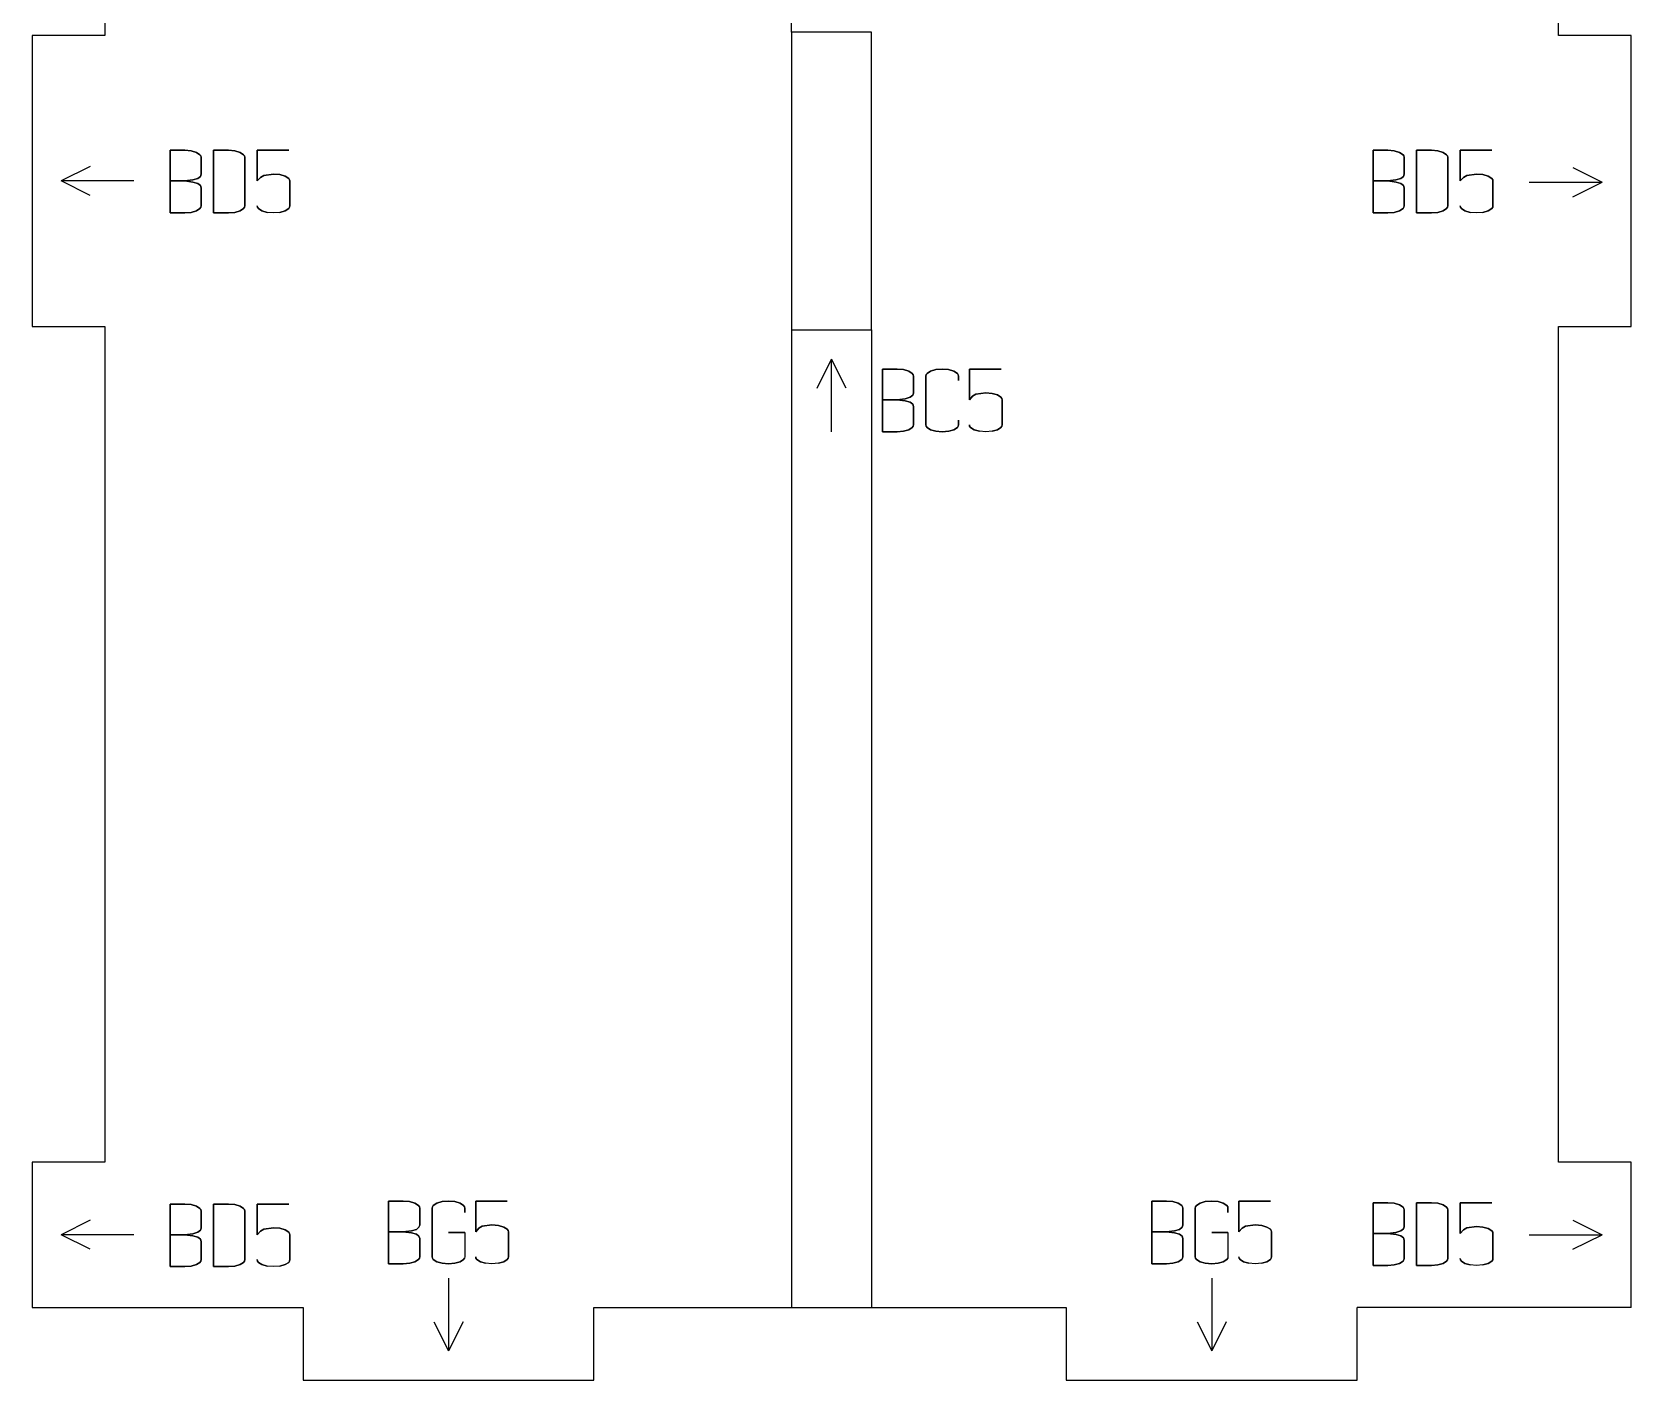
# Model space of a CAD drawing. Header units: millimetres. Extents: x -666 to -556, y -237 to -72.
# Drawn here: x -666.5 to -556.5, y -237.3 to -144.5 of the extents above; entities that cross this region are included whole.
import ezdxf

# ---------------------------------------------------------------- set-up
doc = ezdxf.new("R2010")
doc.units = ezdxf.units.MM
doc.layers.add('coding', color=2, linetype='Continuous')

msp = doc.modelspace()

# ---------------------------------------------------------------- linework, layer by layer
for p, q in [((-661.45, -87.3), (-661.45, -144.8)), ((-561.45, -144.8), (-561.45, -87.3)), ((-666.45, -144.8), (-666.45, -164.8)), ((-661.45, -144.8), (-666.45, -144.8)), ((-608.7, -144.55), (-614.2, -144.55)), ((-614.2, -144.55), (-614.2, -165.05)), ((-608.7, -165.05), (-608.7, -144.55)), ((-556.45, -144.8), (-561.45, -144.8)), ((-556.45, -164.8), (-556.45, -144.8)), ((-666.45, -164.8), (-661.45, -164.8)), ((-661.45, -164.8), (-661.45, -222.3)), ((-561.45, -222.3), (-561.45, -164.8)), ((-561.45, -164.8), (-556.45, -164.8)), ((-614.2, -165.05), (-608.7, -165.05)), ((-661.45, -222.3), (-666.45, -222.3)), ((-666.45, -222.3), (-666.45, -232.3)), ((-556.45, -222.3), (-561.45, -222.3)), ((-556.45, -232.3), (-556.45, -222.3)), ((-666.45, -232.3), (-647.8, -232.3)), ((-647.8, -232.3), (-647.8, -237.3)), ((-627.8, -237.3), (-627.8, -232.3)), ((-627.8, -232.3), (-595.3, -232.3)), ((-595.3, -232.3), (-595.3, -237.3)), ((-575.3, -237.3), (-575.3, -232.3)), ((-556.45, -232.3), (-575.3, -232.3)), ((-647.8, -237.3), (-627.8, -237.3)), ((-595.3, -237.3), (-575.3, -237.3))]:
    msp.add_line(p, q)
at = {"layer": 'coding'}
for p, q in [((-614.2, -144.55), (-614.2, -77.3)), ((-656.95, -152.69), (-656.95, -156.99)), ((-655.94, -152.69), (-656.95, -152.69)), ((-656.95, -154.8), (-656.95, -152.69)), ((-656.95, -152.69), (-655.94, -152.69)), ((-655.51, -152.72), (-655.94, -152.69)), ((-655.94, -152.69), (-655.51, -152.72)), ((-655.14, -152.83), (-655.51, -152.72)), ((-655.51, -152.72), (-655.14, -152.83)), ((-654.9, -152.99), (-655.14, -152.83)), ((-655.14, -152.83), (-654.9, -152.99)), ((-653.96, -156.99), (-653.96, -152.69)), ((-653.96, -152.69), (-652.94, -152.69)), ((-653.96, -152.69), (-653.96, -156.99)), ((-652.94, -152.69), (-653.96, -152.69)), ((-652.94, -152.69), (-652.51, -152.72)), ((-652.51, -152.72), (-652.94, -152.69)), ((-652.51, -152.72), (-652.14, -152.83)), ((-652.14, -152.83), (-652.51, -152.72)), ((-652.14, -152.83), (-651.9, -152.99)), ((-651.9, -152.99), (-652.14, -152.83)), ((-650.96, -154.8), (-650.96, -152.69)), ((-650.96, -152.69), (-648.79, -152.69)), ((-648.79, -152.69), (-650.96, -152.69)), ((-650.96, -152.69), (-650.96, -154.8)), ((-574.2, -152.69), (-574.2, -156.99)), ((-573.18, -152.69), (-574.2, -152.69)), ((-574.2, -154.8), (-574.2, -152.69)), ((-574.2, -152.69), (-573.18, -152.69)), ((-572.75, -152.72), (-573.18, -152.69)), ((-573.18, -152.69), (-572.75, -152.72)), ((-572.39, -152.83), (-572.75, -152.72)), ((-572.75, -152.72), (-572.39, -152.83)), ((-572.14, -152.99), (-572.39, -152.83)), ((-572.39, -152.83), (-572.14, -152.99)), ((-571.2, -156.99), (-571.2, -152.69)), ((-571.2, -152.69), (-570.18, -152.69)), ((-571.2, -152.69), (-571.2, -156.99)), ((-570.18, -152.69), (-571.2, -152.69)), ((-570.18, -152.69), (-569.75, -152.72)), ((-569.75, -152.72), (-570.18, -152.69)), ((-569.75, -152.72), (-569.38, -152.83)), ((-569.38, -152.83), (-569.75, -152.72)), ((-569.38, -152.83), (-569.14, -152.99)), ((-569.14, -152.99), (-569.38, -152.83)), ((-568.2, -154.8), (-568.2, -152.69)), ((-568.2, -152.69), (-566.03, -152.69)), ((-566.03, -152.69), (-568.2, -152.69)), ((-568.2, -152.69), (-568.2, -154.8)), ((-662.45, -153.8), (-664.45, -154.8)), ((-654.83, -153.07), (-654.9, -152.99)), ((-654.9, -152.99), (-654.83, -153.07)), ((-654.81, -153.17), (-654.83, -153.07)), ((-654.83, -153.07), (-654.81, -153.17)), ((-654.81, -154.34), (-654.81, -153.17)), ((-654.81, -153.17), (-654.81, -154.34)), ((-651.9, -152.99), (-651.84, -153.07)), ((-651.84, -153.07), (-651.9, -152.99)), ((-651.84, -153.07), (-651.82, -153.17)), ((-651.82, -153.17), (-651.84, -153.07)), ((-651.82, -153.17), (-651.82, -156.51)), ((-651.82, -156.51), (-651.82, -153.17)), ((-572.08, -153.07), (-572.14, -152.99)), ((-572.14, -152.99), (-572.08, -153.07)), ((-572.05, -153.17), (-572.08, -153.07)), ((-572.08, -153.07), (-572.05, -153.17)), ((-572.05, -154.34), (-572.05, -153.17)), ((-572.05, -153.17), (-572.05, -154.34)), ((-569.14, -152.99), (-569.08, -153.07)), ((-569.08, -153.07), (-569.14, -152.99)), ((-569.08, -153.07), (-569.06, -153.17)), ((-569.06, -153.17), (-569.08, -153.07)), ((-569.06, -153.17), (-569.06, -156.51)), ((-569.06, -156.51), (-569.06, -153.17)), ((-560.45, -153.88), (-558.45, -154.88)), ((-659.45, -154.8), (-664.45, -154.8)), ((-662.45, -155.8), (-664.45, -154.8)), ((-656.95, -156.99), (-656.95, -154.8)), ((-656.95, -154.8), (-655.94, -154.8)), ((-655.94, -154.8), (-656.95, -154.8)), ((-655.94, -154.8), (-655.39, -154.73)), ((-655.39, -154.73), (-655.94, -154.8)), ((-655.94, -154.8), (-655.38, -154.87)), ((-655.38, -154.87), (-655.94, -154.8)), ((-655.39, -154.73), (-655.04, -154.63)), ((-655.04, -154.63), (-655.39, -154.73)), ((-655.38, -154.87), (-655.04, -154.97)), ((-655.04, -154.97), (-655.38, -154.87)), ((-655.04, -154.63), (-654.87, -154.49)), ((-654.87, -154.49), (-655.04, -154.63)), ((-655.04, -154.97), (-654.87, -155.11)), ((-654.87, -155.11), (-655.04, -154.97)), ((-654.87, -154.49), (-654.81, -154.34)), ((-654.81, -154.34), (-654.87, -154.49)), ((-650.74, -154.55), (-650.96, -154.8)), ((-650.96, -154.8), (-650.74, -154.55)), ((-650.51, -154.42), (-650.74, -154.55)), ((-650.74, -154.55), (-650.51, -154.42)), ((-649.84, -154.32), (-650.51, -154.42)), ((-650.51, -154.42), (-649.84, -154.32)), ((-649.4, -154.36), (-649.84, -154.32)), ((-649.84, -154.32), (-649.4, -154.36)), ((-649.03, -154.46), (-649.4, -154.36)), ((-649.4, -154.36), (-649.03, -154.46)), ((-648.79, -154.62), (-649.03, -154.46)), ((-649.03, -154.46), (-648.79, -154.62)), ((-648.73, -154.71), (-648.79, -154.62)), ((-648.79, -154.62), (-648.73, -154.71)), ((-648.71, -154.8), (-648.73, -154.71)), ((-648.73, -154.71), (-648.71, -154.8)), ((-648.71, -156.51), (-648.71, -154.8)), ((-648.71, -154.8), (-648.71, -156.51)), ((-574.2, -156.99), (-574.2, -154.8)), ((-574.2, -154.8), (-573.18, -154.8)), ((-573.18, -154.8), (-574.2, -154.8)), ((-573.18, -154.8), (-572.63, -154.73)), ((-572.63, -154.73), (-573.18, -154.8)), ((-573.18, -154.8), (-572.62, -154.87)), ((-572.62, -154.87), (-573.18, -154.8)), ((-572.63, -154.73), (-572.29, -154.63)), ((-572.29, -154.63), (-572.63, -154.73)), ((-572.62, -154.87), (-572.29, -154.97)), ((-572.29, -154.97), (-572.62, -154.87)), ((-572.29, -154.63), (-572.11, -154.49)), ((-572.11, -154.49), (-572.29, -154.63)), ((-572.29, -154.97), (-572.11, -155.11)), ((-572.11, -155.11), (-572.29, -154.97)), ((-572.11, -154.49), (-572.05, -154.34)), ((-572.05, -154.34), (-572.11, -154.49)), ((-567.98, -154.55), (-568.2, -154.8)), ((-568.2, -154.8), (-567.98, -154.55)), ((-567.75, -154.42), (-567.98, -154.55)), ((-567.98, -154.55), (-567.75, -154.42)), ((-567.08, -154.32), (-567.75, -154.42)), ((-567.75, -154.42), (-567.08, -154.32)), ((-566.64, -154.36), (-567.08, -154.32)), ((-567.08, -154.32), (-566.64, -154.36)), ((-566.28, -154.46), (-566.64, -154.36)), ((-566.64, -154.36), (-566.28, -154.46)), ((-566.03, -154.62), (-566.28, -154.46)), ((-566.28, -154.46), (-566.03, -154.62)), ((-565.97, -154.71), (-566.03, -154.62)), ((-566.03, -154.62), (-565.97, -154.71)), ((-565.95, -154.8), (-565.97, -154.71)), ((-565.97, -154.71), (-565.95, -154.8)), ((-565.95, -156.51), (-565.95, -154.8)), ((-565.95, -154.8), (-565.95, -156.51)), ((-563.45, -154.88), (-558.45, -154.88)), ((-560.45, -155.88), (-558.45, -154.88)), ((-654.87, -155.11), (-654.81, -155.26)), ((-654.81, -155.26), (-654.87, -155.11)), ((-654.81, -155.26), (-654.81, -156.51)), ((-654.81, -156.51), (-654.81, -155.26)), ((-572.11, -155.11), (-572.05, -155.26)), ((-572.05, -155.26), (-572.11, -155.11)), ((-572.05, -155.26), (-572.05, -156.51)), ((-572.05, -156.51), (-572.05, -155.26)), ((-655.94, -156.99), (-656.95, -156.99)), ((-656.95, -156.99), (-655.94, -156.99)), ((-655.5, -156.96), (-655.94, -156.99)), ((-655.94, -156.99), (-655.5, -156.96)), ((-655.14, -156.86), (-655.5, -156.96)), ((-655.5, -156.96), (-655.14, -156.86)), ((-654.9, -156.7), (-655.14, -156.86)), ((-655.14, -156.86), (-654.9, -156.7)), ((-654.83, -156.61), (-654.9, -156.7)), ((-654.9, -156.7), (-654.83, -156.61)), ((-654.81, -156.51), (-654.83, -156.61)), ((-654.83, -156.61), (-654.81, -156.51)), ((-652.94, -156.99), (-653.96, -156.99)), ((-653.96, -156.99), (-652.94, -156.99)), ((-652.5, -156.96), (-652.94, -156.99)), ((-652.94, -156.99), (-652.5, -156.96)), ((-652.14, -156.86), (-652.5, -156.96)), ((-652.5, -156.96), (-652.14, -156.86)), ((-651.9, -156.7), (-652.14, -156.86)), ((-652.14, -156.86), (-651.9, -156.7)), ((-651.84, -156.61), (-651.9, -156.7)), ((-651.9, -156.7), (-651.84, -156.61)), ((-651.82, -156.51), (-651.84, -156.61)), ((-651.84, -156.61), (-651.82, -156.51)), ((-650.94, -156.61), (-650.96, -156.51)), ((-650.96, -156.51), (-650.94, -156.61)), ((-650.88, -156.7), (-650.94, -156.61)), ((-650.94, -156.61), (-650.88, -156.7)), ((-650.64, -156.85), (-650.88, -156.7)), ((-650.88, -156.7), (-650.64, -156.85)), ((-650.28, -156.96), (-650.64, -156.85)), ((-650.64, -156.85), (-650.28, -156.96)), ((-649.84, -156.99), (-650.28, -156.96)), ((-649.4, -156.96), (-649.84, -156.99)), ((-649.4, -156.96), (-649.03, -156.85)), ((-649.03, -156.85), (-649.4, -156.96)), ((-649.03, -156.85), (-648.79, -156.7)), ((-648.79, -156.7), (-649.03, -156.85)), ((-648.79, -156.7), (-648.73, -156.61)), ((-648.73, -156.61), (-648.79, -156.7)), ((-648.73, -156.61), (-648.71, -156.51)), ((-648.71, -156.51), (-648.73, -156.61)), ((-573.18, -156.99), (-574.2, -156.99)), ((-574.2, -156.99), (-573.18, -156.99)), ((-572.75, -156.96), (-573.18, -156.99)), ((-573.18, -156.99), (-572.75, -156.96)), ((-572.39, -156.86), (-572.75, -156.96)), ((-572.75, -156.96), (-572.39, -156.86)), ((-572.14, -156.7), (-572.39, -156.86)), ((-572.39, -156.86), (-572.14, -156.7)), ((-572.08, -156.61), (-572.14, -156.7)), ((-572.14, -156.7), (-572.08, -156.61)), ((-572.05, -156.51), (-572.08, -156.61)), ((-572.08, -156.61), (-572.05, -156.51)), ((-570.18, -156.99), (-571.2, -156.99)), ((-571.2, -156.99), (-570.18, -156.99)), ((-569.74, -156.96), (-570.18, -156.99)), ((-570.18, -156.99), (-569.74, -156.96)), ((-569.38, -156.86), (-569.74, -156.96)), ((-569.74, -156.96), (-569.38, -156.86)), ((-569.14, -156.7), (-569.38, -156.86)), ((-569.38, -156.86), (-569.14, -156.7)), ((-569.08, -156.61), (-569.14, -156.7)), ((-569.14, -156.7), (-569.08, -156.61)), ((-569.06, -156.51), (-569.08, -156.61)), ((-569.08, -156.61), (-569.06, -156.51)), ((-568.18, -156.61), (-568.2, -156.51)), ((-568.2, -156.51), (-568.18, -156.61)), ((-568.12, -156.7), (-568.18, -156.61)), ((-568.18, -156.61), (-568.12, -156.7)), ((-567.88, -156.85), (-568.12, -156.7)), ((-568.12, -156.7), (-567.88, -156.85)), ((-567.52, -156.96), (-567.88, -156.85)), ((-567.88, -156.85), (-567.52, -156.96)), ((-567.08, -156.99), (-567.52, -156.96)), ((-566.64, -156.96), (-567.08, -156.99)), ((-566.64, -156.96), (-566.28, -156.85)), ((-566.28, -156.85), (-566.64, -156.96)), ((-566.28, -156.85), (-566.03, -156.7)), ((-566.03, -156.7), (-566.28, -156.85)), ((-566.03, -156.7), (-565.97, -156.61)), ((-565.97, -156.61), (-566.03, -156.7)), ((-565.97, -156.61), (-565.95, -156.51)), ((-565.95, -156.51), (-565.97, -156.61)), ((-614.2, -165.05), (-614.2, -232.3)), ((-608.7, -165.05), (-608.7, -232.3)), ((-612.45, -169.05), (-611.45, -167.05)), ((-611.45, -172.05), (-611.45, -167.05)), ((-610.45, -169.05), (-611.45, -167.05)), ((-607.95, -167.74), (-607.95, -172.05)), ((-606.94, -167.74), (-607.95, -167.74)), ((-607.95, -169.85), (-607.95, -167.74)), ((-607.95, -167.74), (-606.94, -167.74)), ((-606.51, -167.77), (-606.94, -167.74)), ((-606.94, -167.74), (-606.51, -167.77)), ((-606.14, -167.88), (-606.51, -167.77)), ((-606.51, -167.77), (-606.14, -167.88)), ((-605.9, -168.04), (-606.14, -167.88)), ((-606.14, -167.88), (-605.9, -168.04)), ((-605.83, -168.13), (-605.9, -168.04)), ((-605.9, -168.04), (-605.83, -168.13)), ((-605.81, -168.22), (-605.83, -168.13)), ((-605.83, -168.13), (-605.81, -168.22)), ((-605.81, -169.39), (-605.81, -168.22)), ((-605.81, -168.22), (-605.81, -169.39)), ((-604.96, -168.22), (-604.94, -168.12)), ((-604.94, -168.12), (-604.96, -168.22)), ((-604.96, -171.57), (-604.96, -168.22)), ((-604.96, -168.22), (-604.96, -171.57)), ((-604.94, -168.12), (-604.88, -168.04)), ((-604.88, -168.04), (-604.94, -168.12)), ((-604.88, -168.04), (-604.64, -167.88)), ((-604.64, -167.88), (-604.88, -168.04)), ((-604.64, -167.88), (-604.27, -167.77)), ((-604.27, -167.77), (-604.64, -167.88)), ((-604.27, -167.77), (-603.83, -167.74)), ((-603.83, -167.74), (-604.27, -167.77)), ((-603.83, -167.74), (-603.4, -167.77)), ((-603.4, -167.77), (-603.83, -167.74)), ((-603.4, -167.77), (-603.03, -167.88)), ((-603.03, -167.88), (-603.4, -167.77)), ((-603.03, -167.88), (-602.79, -168.04)), ((-602.79, -168.04), (-603.03, -167.88)), ((-602.79, -168.04), (-602.73, -168.13)), ((-602.73, -168.13), (-602.79, -168.04)), ((-602.73, -168.13), (-602.71, -168.22)), ((-602.71, -168.22), (-602.73, -168.13)), ((-602.71, -168.22), (-602.71, -168.53)), ((-602.71, -168.53), (-602.71, -168.22)), ((-601.97, -169.86), (-601.97, -167.74)), ((-601.97, -167.74), (-599.79, -167.74)), ((-599.79, -167.74), (-601.97, -167.74)), ((-601.97, -167.74), (-601.97, -169.86)), ((-605.87, -169.54), (-605.81, -169.39)), ((-605.81, -169.39), (-605.87, -169.54)), ((-600.84, -169.37), (-601.52, -169.47)), ((-601.52, -169.47), (-600.84, -169.37)), ((-600.4, -169.41), (-600.84, -169.37)), ((-600.84, -169.37), (-600.4, -169.41)), ((-607.95, -172.05), (-607.95, -169.85)), ((-607.95, -169.85), (-606.94, -169.85)), ((-606.94, -169.85), (-607.95, -169.85)), ((-606.94, -169.85), (-606.39, -169.79)), ((-606.39, -169.79), (-606.94, -169.85)), ((-606.94, -169.85), (-606.38, -169.92)), ((-606.38, -169.92), (-606.94, -169.85)), ((-606.39, -169.79), (-606.04, -169.68)), ((-606.04, -169.68), (-606.39, -169.79)), ((-606.38, -169.92), (-606.04, -170.02)), ((-606.04, -170.02), (-606.38, -169.92)), ((-606.04, -169.68), (-605.87, -169.54)), ((-605.87, -169.54), (-606.04, -169.68)), ((-606.04, -170.02), (-605.87, -170.16)), ((-605.87, -170.16), (-606.04, -170.02)), ((-605.87, -170.16), (-605.81, -170.31)), ((-605.81, -170.31), (-605.87, -170.16)), ((-605.81, -170.31), (-605.81, -171.57)), ((-605.81, -171.57), (-605.81, -170.31)), ((-601.75, -169.6), (-601.97, -169.86)), ((-601.97, -169.86), (-601.75, -169.6)), ((-601.52, -169.47), (-601.75, -169.6)), ((-601.75, -169.6), (-601.52, -169.47)), ((-600.04, -169.52), (-600.4, -169.41)), ((-600.4, -169.41), (-600.04, -169.52)), ((-599.8, -169.67), (-600.04, -169.52)), ((-600.04, -169.52), (-599.8, -169.67)), ((-599.74, -169.76), (-599.8, -169.67)), ((-599.8, -169.67), (-599.74, -169.76)), ((-599.72, -169.86), (-599.74, -169.76)), ((-599.74, -169.76), (-599.72, -169.86)), ((-599.72, -171.57), (-599.72, -169.86)), ((-599.72, -169.86), (-599.72, -171.57)), ((-605.81, -171.57), (-605.83, -171.66)), ((-605.83, -171.66), (-605.81, -171.57)), ((-604.94, -171.66), (-604.96, -171.57)), ((-604.96, -171.57), (-604.94, -171.66)), ((-602.71, -171.57), (-602.73, -171.66)), ((-602.73, -171.66), (-602.71, -171.57)), ((-602.71, -171.26), (-602.71, -171.57)), ((-602.71, -171.57), (-602.71, -171.26)), ((-601.95, -171.66), (-601.97, -171.57)), ((-601.97, -171.57), (-601.95, -171.66)), ((-599.74, -171.66), (-599.72, -171.57)), ((-599.72, -171.57), (-599.74, -171.66)), ((-606.94, -172.05), (-607.95, -172.05)), ((-607.95, -172.05), (-606.94, -172.05)), ((-606.5, -172.01), (-606.94, -172.05)), ((-606.94, -172.05), (-606.5, -172.01)), ((-606.14, -171.91), (-606.5, -172.01)), ((-606.5, -172.01), (-606.14, -171.91)), ((-605.9, -171.76), (-606.14, -171.91)), ((-606.14, -171.91), (-605.9, -171.76)), ((-605.83, -171.66), (-605.9, -171.76)), ((-605.9, -171.76), (-605.83, -171.66)), ((-604.88, -171.76), (-604.94, -171.66)), ((-604.94, -171.66), (-604.88, -171.76)), ((-604.64, -171.91), (-604.88, -171.76)), ((-604.88, -171.76), (-604.64, -171.91)), ((-604.28, -172.01), (-604.64, -171.91)), ((-604.64, -171.91), (-604.28, -172.01)), ((-603.83, -172.05), (-604.28, -172.01)), ((-604.28, -172.01), (-603.83, -172.05)), ((-603.39, -172.01), (-603.83, -172.05)), ((-603.83, -172.05), (-603.39, -172.01)), ((-603.03, -171.91), (-603.39, -172.01)), ((-603.39, -172.01), (-603.03, -171.91)), ((-602.79, -171.75), (-603.03, -171.91)), ((-603.03, -171.91), (-602.79, -171.75)), ((-602.73, -171.66), (-602.79, -171.75)), ((-602.79, -171.75), (-602.73, -171.66)), ((-601.89, -171.75), (-601.95, -171.66)), ((-601.95, -171.66), (-601.89, -171.75)), ((-601.64, -171.91), (-601.89, -171.75)), ((-601.89, -171.75), (-601.64, -171.91)), ((-601.28, -172.01), (-601.64, -171.91)), ((-601.64, -171.91), (-601.28, -172.01)), ((-600.84, -172.05), (-601.28, -172.01)), ((-600.4, -172.01), (-600.84, -172.05)), ((-600.4, -172.01), (-600.04, -171.91)), ((-600.04, -171.91), (-600.4, -172.01)), ((-600.04, -171.91), (-599.8, -171.75)), ((-599.8, -171.75), (-600.04, -171.91)), ((-599.8, -171.75), (-599.74, -171.66)), ((-599.74, -171.66), (-599.8, -171.75)), ((-656.95, -225.19), (-656.95, -229.49)), ((-655.94, -225.19), (-656.95, -225.19)), ((-656.95, -227.3), (-656.95, -225.19)), ((-656.95, -225.19), (-655.94, -225.19)), ((-655.51, -225.22), (-655.94, -225.19)), ((-655.94, -225.19), (-655.51, -225.22)), ((-655.14, -225.33), (-655.51, -225.22)), ((-655.51, -225.22), (-655.14, -225.33)), ((-654.9, -225.49), (-655.14, -225.33)), ((-655.14, -225.33), (-654.9, -225.49)), ((-654.83, -225.57), (-654.9, -225.49)), ((-654.9, -225.49), (-654.83, -225.57)), ((-653.96, -229.49), (-653.96, -225.19)), ((-653.96, -225.19), (-652.94, -225.19)), ((-653.96, -225.19), (-653.96, -229.49)), ((-652.94, -225.19), (-653.96, -225.19)), ((-652.94, -225.19), (-652.51, -225.22)), ((-652.51, -225.22), (-652.94, -225.19)), ((-652.51, -225.22), (-652.14, -225.33)), ((-652.14, -225.33), (-652.51, -225.22)), ((-652.14, -225.33), (-651.9, -225.49)), ((-651.9, -225.49), (-652.14, -225.33)), ((-651.9, -225.49), (-651.84, -225.57)), ((-651.84, -225.57), (-651.9, -225.49)), ((-650.96, -227.3), (-650.96, -225.19)), ((-650.96, -225.19), (-648.79, -225.19)), ((-648.79, -225.19), (-650.96, -225.19)), ((-650.96, -225.19), (-650.96, -227.3)), ((-641.92, -224.99), (-641.92, -229.3)), ((-640.91, -224.99), (-641.92, -224.99)), ((-641.92, -227.1), (-641.92, -224.99)), ((-641.92, -224.99), (-640.91, -224.99)), ((-640.48, -225.02), (-640.91, -224.99)), ((-640.91, -224.99), (-640.48, -225.02)), ((-640.11, -225.13), (-640.48, -225.02)), ((-640.48, -225.02), (-640.11, -225.13)), ((-639.86, -225.29), (-640.11, -225.13)), ((-640.11, -225.13), (-639.86, -225.29)), ((-639.8, -225.38), (-639.86, -225.29)), ((-639.86, -225.29), (-639.8, -225.38)), ((-639.78, -225.47), (-639.8, -225.38)), ((-639.8, -225.38), (-639.78, -225.47)), ((-639.78, -226.64), (-639.78, -225.47)), ((-639.78, -225.47), (-639.78, -226.64)), ((-638.93, -225.47), (-638.91, -225.37)), ((-638.91, -225.37), (-638.93, -225.47)), ((-638.93, -228.82), (-638.93, -225.47)), ((-638.93, -225.47), (-638.93, -228.82)), ((-638.91, -225.37), (-638.85, -225.28)), ((-638.85, -225.28), (-638.91, -225.37)), ((-638.85, -225.28), (-638.6, -225.13)), ((-638.6, -225.13), (-638.85, -225.28)), ((-638.6, -225.13), (-638.24, -225.02)), ((-638.24, -225.02), (-638.6, -225.13)), ((-638.24, -225.02), (-637.8, -224.99)), ((-637.8, -224.99), (-638.24, -225.02)), ((-637.8, -224.99), (-637.36, -225.02)), ((-637.36, -225.02), (-637.8, -224.99)), ((-637.36, -225.02), (-637, -225.13)), ((-637, -225.13), (-637.36, -225.02)), ((-637, -225.13), (-636.76, -225.28)), ((-636.76, -225.28), (-637, -225.13)), ((-636.76, -225.28), (-636.7, -225.37)), ((-636.7, -225.37), (-636.76, -225.28)), ((-636.7, -225.37), (-636.68, -225.47)), ((-636.68, -225.47), (-636.7, -225.37)), ((-636.68, -225.47), (-636.68, -225.78)), ((-636.68, -225.78), (-636.68, -225.47)), ((-635.93, -227.11), (-635.93, -224.99)), ((-635.93, -224.99), (-633.76, -224.99)), ((-633.76, -224.99), (-635.93, -224.99)), ((-635.93, -224.99), (-635.93, -227.11)), ((-589.42, -224.99), (-589.42, -229.3)), ((-588.41, -224.99), (-589.42, -224.99)), ((-589.42, -227.1), (-589.42, -224.99)), ((-589.42, -224.99), (-588.41, -224.99)), ((-587.98, -225.02), (-588.41, -224.99)), ((-588.41, -224.99), (-587.98, -225.02)), ((-587.61, -225.13), (-587.98, -225.02)), ((-587.98, -225.02), (-587.61, -225.13)), ((-587.36, -225.29), (-587.61, -225.13)), ((-587.61, -225.13), (-587.36, -225.29)), ((-587.3, -225.38), (-587.36, -225.29)), ((-587.36, -225.29), (-587.3, -225.38)), ((-587.28, -225.47), (-587.3, -225.38)), ((-587.3, -225.38), (-587.28, -225.47)), ((-587.28, -226.64), (-587.28, -225.47)), ((-587.28, -225.47), (-587.28, -226.64)), ((-586.43, -225.47), (-586.41, -225.37)), ((-586.41, -225.37), (-586.43, -225.47)), ((-586.43, -228.82), (-586.43, -225.47)), ((-586.43, -225.47), (-586.43, -228.82)), ((-586.41, -225.37), (-586.35, -225.28)), ((-586.35, -225.28), (-586.41, -225.37)), ((-586.35, -225.28), (-586.1, -225.13)), ((-586.1, -225.13), (-586.35, -225.28)), ((-586.1, -225.13), (-585.74, -225.02)), ((-585.74, -225.02), (-586.1, -225.13)), ((-585.74, -225.02), (-585.3, -224.99)), ((-585.3, -224.99), (-585.74, -225.02)), ((-585.3, -224.99), (-584.86, -225.02)), ((-584.86, -225.02), (-585.3, -224.99)), ((-584.86, -225.02), (-584.5, -225.13)), ((-584.5, -225.13), (-584.86, -225.02)), ((-584.5, -225.13), (-584.26, -225.28)), ((-584.26, -225.28), (-584.5, -225.13)), ((-584.26, -225.28), (-584.2, -225.37)), ((-584.2, -225.37), (-584.26, -225.28)), ((-584.2, -225.37), (-584.18, -225.47)), ((-584.18, -225.47), (-584.2, -225.37)), ((-584.18, -225.47), (-584.18, -225.78)), ((-584.18, -225.78), (-584.18, -225.47)), ((-583.43, -227.11), (-583.43, -224.99)), ((-583.43, -224.99), (-581.26, -224.99)), ((-581.26, -224.99), (-583.43, -224.99)), ((-583.43, -224.99), (-583.43, -227.11)), ((-574.2, -225.1), (-574.2, -229.41)), ((-573.18, -225.1), (-574.2, -225.1)), ((-574.2, -227.21), (-574.2, -225.1)), ((-574.2, -225.1), (-573.18, -225.1)), ((-572.75, -225.14), (-573.18, -225.1)), ((-573.18, -225.1), (-572.75, -225.14)), ((-572.39, -225.24), (-572.75, -225.14)), ((-572.75, -225.14), (-572.39, -225.24)), ((-572.14, -225.4), (-572.39, -225.24)), ((-572.39, -225.24), (-572.14, -225.4)), ((-572.08, -225.49), (-572.14, -225.4)), ((-572.14, -225.4), (-572.08, -225.49)), ((-572.05, -225.58), (-572.08, -225.49)), ((-572.08, -225.49), (-572.05, -225.58)), ((-571.2, -229.41), (-571.2, -225.1)), ((-571.2, -225.1), (-570.18, -225.1)), ((-571.2, -225.1), (-571.2, -229.41)), ((-570.18, -225.1), (-571.2, -225.1)), ((-570.18, -225.1), (-569.75, -225.14)), ((-569.75, -225.14), (-570.18, -225.1)), ((-569.75, -225.14), (-569.38, -225.24)), ((-569.38, -225.24), (-569.75, -225.14)), ((-569.38, -225.24), (-569.14, -225.4)), ((-569.14, -225.4), (-569.38, -225.24)), ((-569.14, -225.4), (-569.08, -225.49)), ((-569.08, -225.49), (-569.14, -225.4)), ((-569.08, -225.49), (-569.06, -225.58)), ((-569.06, -225.58), (-569.08, -225.49)), ((-568.2, -227.22), (-568.2, -225.1)), ((-568.2, -225.1), (-566.03, -225.1)), ((-566.03, -225.1), (-568.2, -225.1)), ((-568.2, -225.1), (-568.2, -227.22)), ((-662.45, -226.3), (-664.45, -227.3)), ((-654.81, -225.67), (-654.83, -225.57)), ((-654.83, -225.57), (-654.81, -225.67)), ((-654.81, -226.84), (-654.81, -225.67)), ((-654.81, -225.67), (-654.81, -226.84)), ((-651.84, -225.57), (-651.82, -225.67)), ((-651.82, -225.67), (-651.84, -225.57)), ((-651.82, -225.67), (-651.82, -229.01)), ((-651.82, -229.01), (-651.82, -225.67)), ((-572.05, -226.75), (-572.05, -225.58)), ((-572.05, -225.58), (-572.05, -226.75)), ((-569.06, -225.58), (-569.06, -228.93)), ((-569.06, -228.93), (-569.06, -225.58)), ((-560.45, -226.3), (-558.45, -227.3)), ((-659.45, -227.3), (-664.45, -227.3)), ((-662.45, -228.3), (-664.45, -227.3)), ((-656.95, -229.49), (-656.95, -227.3)), ((-656.95, -227.3), (-655.94, -227.3)), ((-655.94, -227.3), (-656.95, -227.3)), ((-655.94, -227.3), (-655.39, -227.23)), ((-655.39, -227.23), (-655.94, -227.3)), ((-655.94, -227.3), (-655.38, -227.37)), ((-655.38, -227.37), (-655.94, -227.3)), ((-655.39, -227.23), (-655.04, -227.13)), ((-655.04, -227.13), (-655.39, -227.23)), ((-655.38, -227.37), (-655.04, -227.47)), ((-655.04, -227.47), (-655.38, -227.37)), ((-655.04, -227.13), (-654.87, -226.99)), ((-654.87, -226.99), (-655.04, -227.13)), ((-655.04, -227.47), (-654.87, -227.61)), ((-654.87, -227.61), (-655.04, -227.47)), ((-654.87, -226.99), (-654.81, -226.84)), ((-654.81, -226.84), (-654.87, -226.99)), ((-654.87, -227.61), (-654.81, -227.76)), ((-654.81, -227.76), (-654.87, -227.61)), ((-650.74, -227.05), (-650.96, -227.3)), ((-650.96, -227.3), (-650.74, -227.05)), ((-650.51, -226.92), (-650.74, -227.05)), ((-650.74, -227.05), (-650.51, -226.92)), ((-649.84, -226.82), (-650.51, -226.92)), ((-650.51, -226.92), (-649.84, -226.82)), ((-649.4, -226.86), (-649.84, -226.82)), ((-649.84, -226.82), (-649.4, -226.86)), ((-649.03, -226.96), (-649.4, -226.86)), ((-649.4, -226.86), (-649.03, -226.96)), ((-648.79, -227.12), (-649.03, -226.96)), ((-649.03, -226.96), (-648.79, -227.12)), ((-648.73, -227.21), (-648.79, -227.12)), ((-648.79, -227.12), (-648.73, -227.21)), ((-648.71, -227.3), (-648.73, -227.21)), ((-648.73, -227.21), (-648.71, -227.3)), ((-648.71, -229.01), (-648.71, -227.3)), ((-648.71, -227.3), (-648.71, -229.01)), ((-641.92, -229.3), (-641.92, -227.1)), ((-641.92, -227.1), (-640.91, -227.1)), ((-640.91, -227.1), (-641.92, -227.1)), ((-640.91, -227.1), (-640.35, -227.04)), ((-640.35, -227.04), (-640.91, -227.1)), ((-640.91, -227.1), (-640.35, -227.17)), ((-640.35, -227.17), (-640.91, -227.1)), ((-640.35, -227.04), (-640.01, -226.93)), ((-640.01, -226.93), (-640.35, -227.04)), ((-640.35, -227.17), (-640.01, -227.27)), ((-640.01, -227.27), (-640.35, -227.17)), ((-640.01, -226.93), (-639.84, -226.79)), ((-639.84, -226.79), (-640.01, -226.93)), ((-640.01, -227.27), (-639.84, -227.41)), ((-639.84, -227.41), (-640.01, -227.27)), ((-639.84, -226.79), (-639.78, -226.64)), ((-639.78, -226.64), (-639.84, -226.79)), ((-639.84, -227.41), (-639.78, -227.56)), ((-639.78, -227.56), (-639.84, -227.41)), ((-639.78, -227.56), (-639.78, -228.82)), ((-639.78, -228.82), (-639.78, -227.56)), ((-636.68, -227.14), (-637.79, -227.14)), ((-637.79, -227.14), (-636.68, -227.14)), ((-636.68, -227.14), (-636.68, -228.82)), ((-635.71, -226.85), (-635.93, -227.11)), ((-635.93, -227.11), (-635.71, -226.85)), ((-635.48, -226.72), (-635.71, -226.85)), ((-635.71, -226.85), (-635.48, -226.72)), ((-634.81, -226.62), (-635.48, -226.72)), ((-635.48, -226.72), (-634.81, -226.62)), ((-634.36, -226.66), (-634.81, -226.62)), ((-634.81, -226.62), (-634.36, -226.66)), ((-634, -226.77), (-634.36, -226.66)), ((-634.36, -226.66), (-634, -226.77)), ((-633.76, -226.92), (-634, -226.77)), ((-634, -226.77), (-633.76, -226.92)), ((-633.7, -227.01), (-633.76, -226.92)), ((-633.76, -226.92), (-633.7, -227.01)), ((-633.68, -227.11), (-633.7, -227.01)), ((-633.7, -227.01), (-633.68, -227.11)), ((-633.68, -228.82), (-633.68, -227.11)), ((-633.68, -227.11), (-633.68, -228.82)), ((-589.42, -229.3), (-589.42, -227.1)), ((-589.42, -227.1), (-588.41, -227.1)), ((-588.41, -227.1), (-589.42, -227.1)), ((-588.41, -227.1), (-587.85, -227.04)), ((-587.85, -227.04), (-588.41, -227.1)), ((-588.41, -227.1), (-587.85, -227.17)), ((-587.85, -227.17), (-588.41, -227.1)), ((-587.85, -227.04), (-587.51, -226.93)), ((-587.51, -226.93), (-587.85, -227.04)), ((-587.85, -227.17), (-587.51, -227.27)), ((-587.51, -227.27), (-587.85, -227.17)), ((-587.51, -226.93), (-587.34, -226.79)), ((-587.34, -226.79), (-587.51, -226.93)), ((-587.51, -227.27), (-587.34, -227.41)), ((-587.34, -227.41), (-587.51, -227.27)), ((-587.34, -226.79), (-587.28, -226.64)), ((-587.28, -226.64), (-587.34, -226.79)), ((-587.34, -227.41), (-587.28, -227.56)), ((-587.28, -227.56), (-587.34, -227.41)), ((-587.28, -227.56), (-587.28, -228.82)), ((-587.28, -228.82), (-587.28, -227.56)), ((-584.18, -227.14), (-585.29, -227.14)), ((-585.29, -227.14), (-584.18, -227.14)), ((-584.18, -227.14), (-584.18, -228.82)), ((-583.21, -226.85), (-583.43, -227.11)), ((-583.43, -227.11), (-583.21, -226.85)), ((-582.98, -226.72), (-583.21, -226.85)), ((-583.21, -226.85), (-582.98, -226.72)), ((-582.31, -226.62), (-582.98, -226.72)), ((-582.98, -226.72), (-582.31, -226.62)), ((-581.86, -226.66), (-582.31, -226.62)), ((-582.31, -226.62), (-581.86, -226.66)), ((-581.5, -226.77), (-581.86, -226.66)), ((-581.86, -226.66), (-581.5, -226.77)), ((-581.26, -226.92), (-581.5, -226.77)), ((-581.5, -226.77), (-581.26, -226.92)), ((-581.2, -227.01), (-581.26, -226.92)), ((-581.26, -226.92), (-581.2, -227.01)), ((-581.18, -227.11), (-581.2, -227.01)), ((-581.2, -227.01), (-581.18, -227.11)), ((-581.18, -228.82), (-581.18, -227.11)), ((-581.18, -227.11), (-581.18, -228.82)), ((-574.2, -229.41), (-574.2, -227.21)), ((-574.2, -227.21), (-573.18, -227.21)), ((-573.18, -227.21), (-574.2, -227.21)), ((-573.18, -227.21), (-572.63, -227.15)), ((-572.63, -227.15), (-573.18, -227.21)), ((-573.18, -227.21), (-572.62, -227.28)), ((-572.62, -227.28), (-573.18, -227.21)), ((-572.63, -227.15), (-572.29, -227.04)), ((-572.29, -227.04), (-572.63, -227.15)), ((-572.62, -227.28), (-572.29, -227.38)), ((-572.29, -227.38), (-572.62, -227.28)), ((-572.29, -227.04), (-572.11, -226.9)), ((-572.11, -226.9), (-572.29, -227.04)), ((-572.29, -227.38), (-572.11, -227.52)), ((-572.11, -227.52), (-572.29, -227.38)), ((-572.11, -226.9), (-572.05, -226.75)), ((-572.05, -226.75), (-572.11, -226.9)), ((-572.11, -227.52), (-572.05, -227.67)), ((-572.05, -227.67), (-572.11, -227.52)), ((-572.05, -227.67), (-572.05, -228.93)), ((-572.05, -228.93), (-572.05, -227.67)), ((-567.98, -226.96), (-568.2, -227.22)), ((-568.2, -227.22), (-567.98, -226.96)), ((-567.75, -226.83), (-567.98, -226.96)), ((-567.98, -226.96), (-567.75, -226.83)), ((-567.08, -226.73), (-567.75, -226.83)), ((-567.75, -226.83), (-567.08, -226.73)), ((-566.64, -226.77), (-567.08, -226.73)), ((-567.08, -226.73), (-566.64, -226.77)), ((-566.28, -226.88), (-566.64, -226.77)), ((-566.64, -226.77), (-566.28, -226.88)), ((-566.03, -227.03), (-566.28, -226.88)), ((-566.28, -226.88), (-566.03, -227.03)), ((-565.97, -227.12), (-566.03, -227.03)), ((-566.03, -227.03), (-565.97, -227.12)), ((-565.95, -227.22), (-565.97, -227.12)), ((-565.97, -227.12), (-565.95, -227.22)), ((-565.95, -228.93), (-565.95, -227.22)), ((-565.95, -227.22), (-565.95, -228.93)), ((-563.45, -227.3), (-558.45, -227.3)), ((-560.45, -228.3), (-558.45, -227.3)), ((-654.81, -227.76), (-654.81, -229.01)), ((-654.81, -229.01), (-654.81, -227.76)), ((-655.94, -229.49), (-656.95, -229.49)), ((-656.95, -229.49), (-655.94, -229.49)), ((-655.5, -229.46), (-655.94, -229.49)), ((-655.94, -229.49), (-655.5, -229.46)), ((-655.14, -229.36), (-655.5, -229.46)), ((-655.5, -229.46), (-655.14, -229.36)), ((-654.9, -229.2), (-655.14, -229.36)), ((-655.14, -229.36), (-654.9, -229.2)), ((-654.83, -229.11), (-654.9, -229.2)), ((-654.9, -229.2), (-654.83, -229.11)), ((-654.81, -229.01), (-654.83, -229.11)), ((-654.83, -229.11), (-654.81, -229.01)), ((-652.94, -229.49), (-653.96, -229.49)), ((-653.96, -229.49), (-652.94, -229.49)), ((-652.5, -229.46), (-652.94, -229.49)), ((-652.94, -229.49), (-652.5, -229.46)), ((-652.14, -229.36), (-652.5, -229.46)), ((-652.5, -229.46), (-652.14, -229.36)), ((-651.9, -229.2), (-652.14, -229.36)), ((-652.14, -229.36), (-651.9, -229.2)), ((-651.84, -229.11), (-651.9, -229.2)), ((-651.9, -229.2), (-651.84, -229.11)), ((-651.82, -229.01), (-651.84, -229.11)), ((-651.84, -229.11), (-651.82, -229.01)), ((-650.94, -229.11), (-650.96, -229.01)), ((-650.96, -229.01), (-650.94, -229.11)), ((-650.88, -229.2), (-650.94, -229.11)), ((-650.94, -229.11), (-650.88, -229.2)), ((-650.64, -229.35), (-650.88, -229.2)), ((-650.88, -229.2), (-650.64, -229.35)), ((-650.28, -229.46), (-650.64, -229.35)), ((-650.64, -229.35), (-650.28, -229.46)), ((-649.84, -229.49), (-650.28, -229.46)), ((-649.4, -229.46), (-649.84, -229.49)), ((-649.4, -229.46), (-649.03, -229.35)), ((-649.03, -229.35), (-649.4, -229.46)), ((-649.03, -229.35), (-648.79, -229.2)), ((-648.79, -229.2), (-649.03, -229.35)), ((-648.79, -229.2), (-648.73, -229.11)), ((-648.73, -229.11), (-648.79, -229.2)), ((-648.73, -229.11), (-648.71, -229.01)), ((-648.71, -229.01), (-648.73, -229.11)), ((-640.91, -229.3), (-641.92, -229.3)), ((-641.92, -229.3), (-640.91, -229.3)), ((-640.47, -229.26), (-640.91, -229.3)), ((-640.91, -229.3), (-640.47, -229.26)), ((-640.11, -229.16), (-640.47, -229.26)), ((-640.47, -229.26), (-640.11, -229.16)), ((-639.86, -229.01), (-640.11, -229.16)), ((-640.11, -229.16), (-639.86, -229.01)), ((-639.8, -228.91), (-639.86, -229.01)), ((-639.86, -229.01), (-639.8, -228.91)), ((-639.78, -228.82), (-639.8, -228.91)), ((-639.8, -228.91), (-639.78, -228.82)), ((-638.91, -228.91), (-638.93, -228.82)), ((-638.93, -228.82), (-638.91, -228.91)), ((-638.85, -229), (-638.91, -228.91)), ((-638.91, -228.91), (-638.85, -229)), ((-638.6, -229.16), (-638.85, -229)), ((-638.85, -229), (-638.6, -229.16)), ((-638.24, -229.26), (-638.6, -229.16)), ((-638.6, -229.16), (-638.24, -229.26)), ((-637.8, -229.3), (-638.24, -229.26)), ((-638.24, -229.26), (-637.8, -229.3)), ((-637.36, -229.26), (-637.8, -229.3)), ((-637.8, -229.3), (-637.36, -229.26)), ((-637, -229.16), (-637.36, -229.26)), ((-637.36, -229.26), (-637, -229.16)), ((-636.76, -229), (-637, -229.16)), ((-637, -229.16), (-636.76, -229)), ((-636.7, -228.91), (-636.76, -229)), ((-636.76, -229), (-636.7, -228.91)), ((-636.68, -228.82), (-636.7, -228.91)), ((-635.91, -228.91), (-635.93, -228.82)), ((-635.93, -228.82), (-635.91, -228.91)), ((-635.85, -229), (-635.91, -228.91)), ((-635.91, -228.91), (-635.85, -229)), ((-635.61, -229.16), (-635.85, -229)), ((-635.85, -229), (-635.61, -229.16)), ((-635.25, -229.26), (-635.61, -229.16)), ((-635.61, -229.16), (-635.25, -229.26)), ((-634.81, -229.3), (-635.25, -229.26)), ((-634.36, -229.26), (-634.81, -229.3)), ((-634.36, -229.26), (-634, -229.16)), ((-634, -229.16), (-634.36, -229.26)), ((-634, -229.16), (-633.76, -229)), ((-633.76, -229), (-634, -229.16)), ((-633.76, -229), (-633.7, -228.91)), ((-633.7, -228.91), (-633.76, -229)), ((-633.7, -228.91), (-633.68, -228.82)), ((-633.68, -228.82), (-633.7, -228.91)), ((-588.41, -229.3), (-589.42, -229.3)), ((-589.42, -229.3), (-588.41, -229.3)), ((-587.97, -229.26), (-588.41, -229.3)), ((-588.41, -229.3), (-587.97, -229.26)), ((-587.61, -229.16), (-587.97, -229.26)), ((-587.97, -229.26), (-587.61, -229.16)), ((-587.36, -229.01), (-587.61, -229.16)), ((-587.61, -229.16), (-587.36, -229.01)), ((-587.3, -228.91), (-587.36, -229.01)), ((-587.36, -229.01), (-587.3, -228.91)), ((-587.28, -228.82), (-587.3, -228.91)), ((-587.3, -228.91), (-587.28, -228.82)), ((-586.41, -228.91), (-586.43, -228.82)), ((-586.43, -228.82), (-586.41, -228.91)), ((-586.35, -229), (-586.41, -228.91)), ((-586.41, -228.91), (-586.35, -229)), ((-586.1, -229.16), (-586.35, -229)), ((-586.35, -229), (-586.1, -229.16)), ((-585.74, -229.26), (-586.1, -229.16)), ((-586.1, -229.16), (-585.74, -229.26)), ((-585.3, -229.3), (-585.74, -229.26)), ((-585.74, -229.26), (-585.3, -229.3)), ((-584.86, -229.26), (-585.3, -229.3)), ((-585.3, -229.3), (-584.86, -229.26)), ((-584.5, -229.16), (-584.86, -229.26)), ((-584.86, -229.26), (-584.5, -229.16)), ((-584.26, -229), (-584.5, -229.16)), ((-584.5, -229.16), (-584.26, -229)), ((-584.2, -228.91), (-584.26, -229)), ((-584.26, -229), (-584.2, -228.91)), ((-584.18, -228.82), (-584.2, -228.91)), ((-583.41, -228.91), (-583.43, -228.82)), ((-583.43, -228.82), (-583.41, -228.91)), ((-583.35, -229), (-583.41, -228.91)), ((-583.41, -228.91), (-583.35, -229)), ((-583.11, -229.16), (-583.35, -229)), ((-583.35, -229), (-583.11, -229.16)), ((-582.75, -229.26), (-583.11, -229.16)), ((-583.11, -229.16), (-582.75, -229.26)), ((-582.31, -229.3), (-582.75, -229.26)), ((-581.86, -229.26), (-582.31, -229.3)), ((-581.86, -229.26), (-581.5, -229.16)), ((-581.5, -229.16), (-581.86, -229.26)), ((-581.5, -229.16), (-581.26, -229)), ((-581.26, -229), (-581.5, -229.16)), ((-581.26, -229), (-581.2, -228.91)), ((-581.2, -228.91), (-581.26, -229)), ((-581.2, -228.91), (-581.18, -228.82)), ((-581.18, -228.82), (-581.2, -228.91)), ((-573.18, -229.41), (-574.2, -229.41)), ((-574.2, -229.41), (-573.18, -229.41)), ((-572.75, -229.37), (-573.18, -229.41)), ((-573.18, -229.41), (-572.75, -229.37)), ((-572.39, -229.27), (-572.75, -229.37)), ((-572.75, -229.37), (-572.39, -229.27)), ((-572.14, -229.12), (-572.39, -229.27)), ((-572.39, -229.27), (-572.14, -229.12)), ((-572.08, -229.03), (-572.14, -229.12)), ((-572.14, -229.12), (-572.08, -229.03)), ((-572.05, -228.93), (-572.08, -229.03)), ((-572.08, -229.03), (-572.05, -228.93)), ((-570.18, -229.41), (-571.2, -229.41)), ((-571.2, -229.41), (-570.18, -229.41)), ((-569.74, -229.37), (-570.18, -229.41)), ((-570.18, -229.41), (-569.74, -229.37)), ((-569.38, -229.27), (-569.74, -229.37)), ((-569.74, -229.37), (-569.38, -229.27)), ((-569.14, -229.11), (-569.38, -229.27)), ((-569.38, -229.27), (-569.14, -229.11)), ((-569.08, -229.02), (-569.14, -229.11)), ((-569.14, -229.11), (-569.08, -229.02)), ((-569.06, -228.93), (-569.08, -229.02)), ((-569.08, -229.02), (-569.06, -228.93)), ((-568.18, -229.02), (-568.2, -228.93)), ((-568.2, -228.93), (-568.18, -229.02)), ((-568.12, -229.11), (-568.18, -229.02)), ((-568.18, -229.02), (-568.12, -229.11)), ((-567.88, -229.27), (-568.12, -229.11)), ((-568.12, -229.11), (-567.88, -229.27)), ((-567.52, -229.37), (-567.88, -229.27)), ((-567.88, -229.27), (-567.52, -229.37)), ((-567.08, -229.41), (-567.52, -229.37)), ((-566.64, -229.37), (-567.08, -229.41)), ((-566.64, -229.37), (-566.28, -229.27)), ((-566.28, -229.27), (-566.64, -229.37)), ((-566.28, -229.27), (-566.03, -229.11)), ((-566.03, -229.11), (-566.28, -229.27)), ((-566.03, -229.11), (-565.97, -229.02)), ((-565.97, -229.02), (-566.03, -229.11)), ((-565.97, -229.02), (-565.95, -228.93)), ((-565.95, -228.93), (-565.97, -229.02)), ((-637.8, -230.3), (-637.8, -235.3)), ((-585.3, -230.3), (-585.3, -235.3)), ((-638.8, -233.3), (-637.8, -235.3)), ((-636.8, -233.3), (-637.8, -235.3)), ((-586.3, -233.3), (-585.3, -235.3)), ((-584.3, -233.3), (-585.3, -235.3))]:
    msp.add_line(p, q, dxfattribs=at)

doc.saveas('drawing.dxf')
